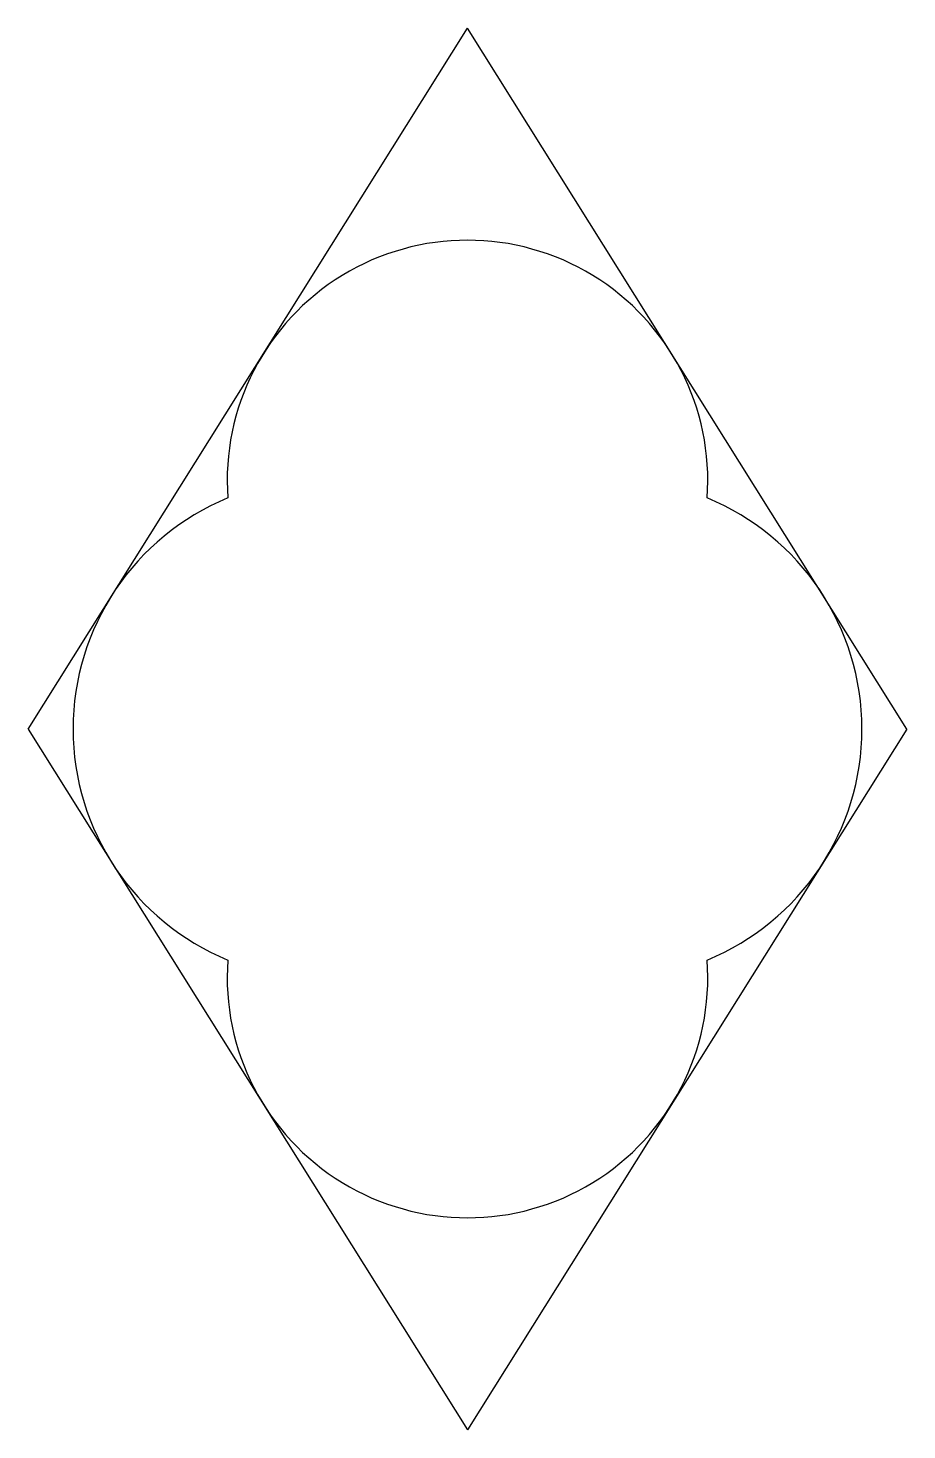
# Model space of a CAD drawing. Extents: x -19.2 to 19.2, y -30.7 to 30.7.
import ezdxf

# ---------------------------------------------------------------- set-up
doc = ezdxf.new("R2010")
doc.units = 0
doc.layers.add('MODELSKETCH_VISIBLE', color=7, linetype='CONTINUOUS')

msp = doc.modelspace()

# ---------------------------------------------------------------- linework, layer by layer
at = {"layer": 'MODELSKETCH_VISIBLE'}
for p, q in [((19.246, 0), (0, 30.708)), ((-19.246, 0), (0, 30.708)), ((19.246, 0), (0, -30.708)), ((-19.246, 0), (0, -30.708))]:
    msp.add_line(p, q, dxfattribs=at)
for centre, radius, start, end in [((0, 10.888), 10.525, 355.82251, 184.17749), ((-6.326, 0), 10.948, 112.39919, 247.60081), ((6.326, 0), 10.948, 292.39919, 67.60081), ((0, -10.888), 10.525, 175.82251, 4.17749)]:
    msp.add_arc(centre, radius, start, end, dxfattribs=at)

doc.saveas('drawing.dxf')
